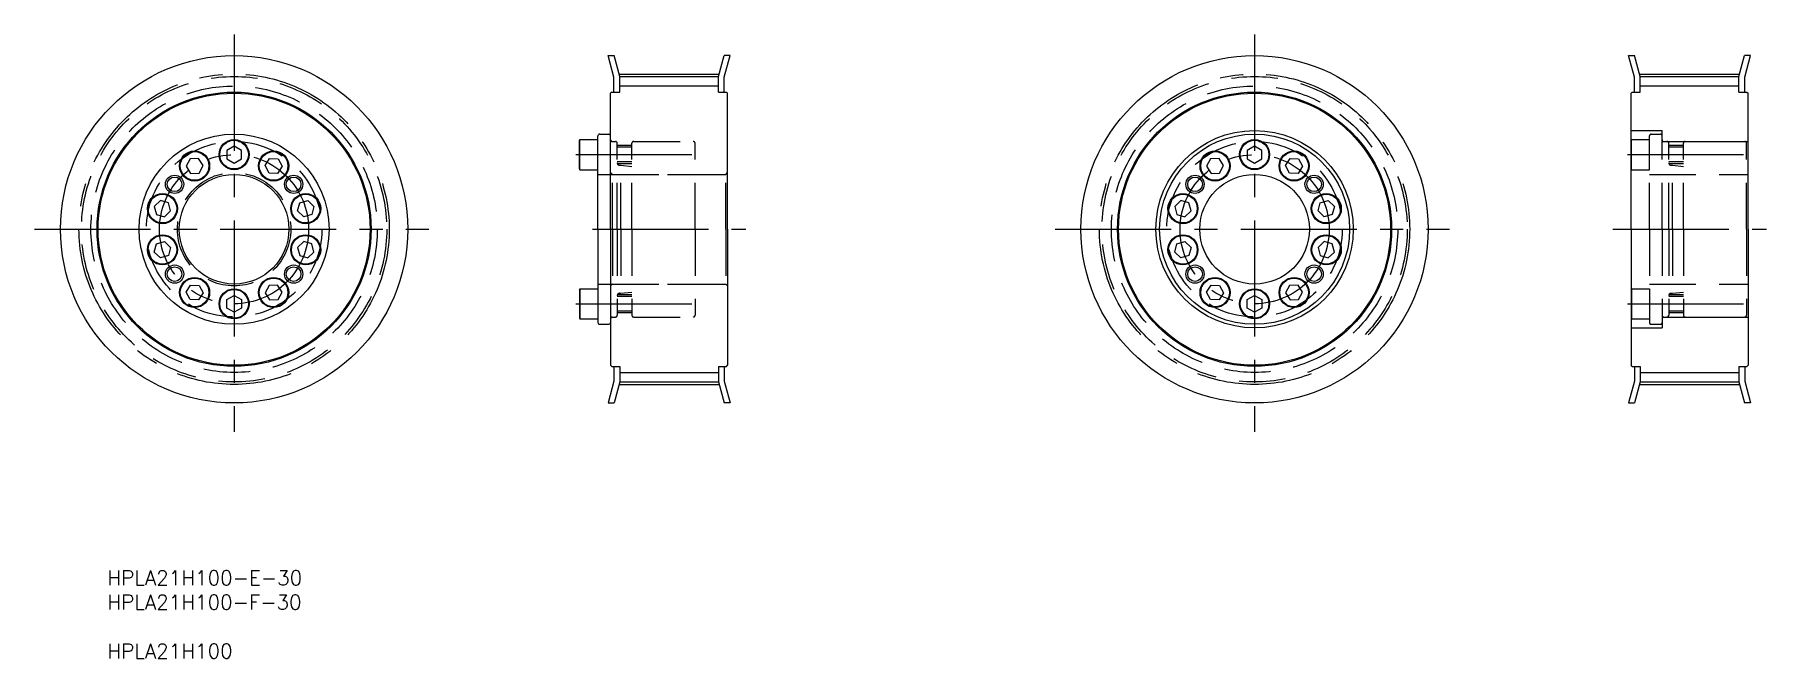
# Model space of a CAD drawing. Extents: x -5 to 469, y -15 to 155.
import ezdxf

# ---------------------------------------------------------------- set-up
doc = ezdxf.new("R2010")
doc.units = 0
doc.linetypes.add('CENTER', pattern=[50.8, 31.75, -6.35, 6.35, -6.35])
doc.linetypes.add('DASHED', pattern=[19.05, 12.7, -6.35])
doc.layers.get('0').update_dxf_attribs({"linetype": 'CONTINUOUS'})
doc.layers.add('CENTER', color=1, linetype='CENTER')
doc.styles.add('MISUMI', font='txt.shx')

# ---------------------------------------------------------------- blocks, each defined once
blk = doc.blocks.new('*U6')
at = {"color": 7, "linetype": 'CONTINUOUS', "style": 'MISUMI'}
for s, p in [('HPLA21H100-E-30', (15.05, 4.8)), ('HPLA21H100-F-30', (15.05, -1.87)), ('HPLA21H100', (15.05, -15.2))]:
    blk.add_text(s, height=4, dxfattribs=at).set_placement(p)

msp = doc.modelspace()

# ---------------------------------------------------------------- linework, layer by layer
at = {"color": 7, "linetype": 'CONTINUOUS'}
for p, q in [((152.06, 149.64), (153.72, 149.64)), ((153.66, 143.69), (152.06, 149.64)), ((155.26, 143.9), (153.72, 149.64)), ((182.26, 143.9), (183.79, 149.64)), ((185.45, 149.64), (183.79, 149.64)), ((183.86, 143.69), (185.45, 149.64)), ((431.27, 149.64), (432.93, 149.64)), ((432.87, 143.69), (431.27, 149.64)), ((434.47, 143.9), (432.93, 149.64)), ((461.47, 143.9), (463.01, 149.64)), ((464.66, 149.64), (463.01, 149.64)), ((463.07, 143.69), (464.66, 149.64)), ((153.66, 139.64), (153.66, 143.69)), ((155.26, 139.64), (155.26, 143.9)), ((155.26, 143.9), (182.26, 143.9)), ((182.26, 139.64), (182.26, 143.9)), ((183.86, 139.64), (183.86, 143.69)), ((432.87, 139.64), (432.87, 143.69)), ((434.47, 139.64), (434.47, 143.9)), ((434.47, 143.9), (461.47, 143.9)), ((461.47, 139.64), (461.47, 143.9)), ((463.07, 139.64), (463.07, 143.69)), ((153.06, 139.64), (152.76, 139.34)), ((152.76, 102.14), (152.76, 139.34)), ((153.06, 139.64), (155.26, 139.64)), ((182.26, 139.64), (184.46, 139.64)), ((184.46, 139.64), (184.76, 139.34)), ((184.76, 102.14), (184.76, 139.34)), ((432.27, 139.64), (431.97, 139.34)), ((431.97, 102.14), (431.97, 139.34)), ((432.27, 139.64), (434.47, 139.64)), ((461.47, 139.64), (463.67, 139.64)), ((463.67, 139.64), (463.97, 139.34)), ((463.97, 102.14), (463.97, 139.34)), ((149.76, 128.14), (152.26, 128.14)), ((49.73, 124.85), (47.73, 123.7)), ((47.73, 123.7), (47.73, 121.39)), ((51.73, 123.7), (49.73, 124.85)), ((51.73, 121.39), (51.73, 123.7)), ((144.26, 126.47), (144.37, 126.67)), ((144.26, 118.62), (144.26, 126.47)), ((144.37, 118.42), (144.37, 126.67)), ((144.37, 126.67), (149.26, 126.67)), ((149.26, 102.14), (149.26, 127.64)), ((149.26, 118.42), (149.26, 126.67)), ((149.26, 120.04), (149.26, 125.04)), ((152.76, 102.14), (152.76, 127.64)), ((328.94, 124.85), (326.94, 123.7)), ((326.94, 123.7), (326.94, 121.39)), ((330.94, 123.7), (328.94, 124.85)), ((330.94, 121.39), (330.94, 123.7)), ((37.69, 121.4), (36.61, 119.36)), ((36.61, 119.36), (37.83, 117.41)), ((40, 121.48), (37.69, 121.4)), ((41.23, 119.53), (40, 121.48)), ((40.14, 117.49), (41.23, 119.53)), ((47.73, 121.39), (49.73, 120.24)), ((49.73, 120.24), (51.73, 121.39)), ((58.23, 119.53), (59.45, 121.48)), ((59.31, 117.49), (58.23, 119.53)), ((59.45, 121.48), (61.76, 121.4)), ((62.85, 119.36), (61.62, 117.41)), ((61.76, 121.4), (62.85, 119.36)), ((144.26, 118.62), (144.37, 118.42)), ((316.91, 121.4), (315.82, 119.36)), ((315.82, 119.36), (317.05, 117.41)), ((319.21, 121.48), (316.91, 121.4)), ((320.44, 119.53), (319.21, 121.48)), ((319.35, 117.49), (320.44, 119.53)), ((326.94, 121.39), (328.94, 120.24)), ((328.94, 120.24), (330.94, 121.39)), ((337.44, 119.53), (338.67, 121.48)), ((338.53, 117.49), (337.44, 119.53)), ((338.67, 121.48), (340.97, 121.4)), ((342.06, 119.36), (340.83, 117.41)), ((340.97, 121.4), (342.06, 119.36)), ((37.83, 117.41), (40.14, 117.49)), ((61.62, 117.41), (59.31, 117.49)), ((144.37, 118.42), (149.26, 118.42)), ((149.26, 114.89), (149.26, 114.89)), ((317.05, 117.41), (319.35, 117.49)), ((340.83, 117.41), (338.53, 117.49)), ((29.56, 110.01), (27.9, 108.4)), ((31.78, 109.37), (29.56, 110.01)), ((32.34, 107.13), (31.78, 109.37)), ((67.12, 107.13), (67.68, 109.37)), ((67.68, 109.37), (69.9, 110.01)), ((69.9, 110.01), (71.56, 108.4)), ((308.77, 110.01), (307.11, 108.4)), ((310.99, 109.37), (308.77, 110.01)), ((311.55, 107.13), (310.99, 109.37)), ((346.33, 107.13), (346.89, 109.37)), ((346.89, 109.37), (349.11, 110.01)), ((349.11, 110.01), (350.77, 108.4)), ((27.9, 108.4), (28.46, 106.16)), ((28.46, 106.16), (30.68, 105.53)), ((30.68, 105.53), (32.34, 107.13)), ((68.78, 105.53), (67.12, 107.13)), ((71, 106.16), (68.78, 105.53)), ((71.56, 108.4), (71, 106.16)), ((149.26, 108.52), (149.26, 108.52)), ((307.11, 108.4), (307.67, 106.16)), ((307.67, 106.16), (309.89, 105.53)), ((309.89, 105.53), (311.55, 107.13)), ((347.99, 105.53), (346.33, 107.13)), ((350.21, 106.16), (347.99, 105.53)), ((350.77, 108.4), (350.21, 106.16)), ((149.26, 102.14), (149.26, 76.64)), ((152.76, 102.14), (152.76, 76.64)), ((152.76, 102.14), (152.76, 64.94)), ((184.76, 102.14), (184.76, 64.94)), ((431.97, 102.14), (431.97, 64.94)), ((463.97, 102.14), (463.97, 64.94)), ((27.9, 95.88), (28.46, 98.13)), ((29.56, 94.28), (27.9, 95.88)), ((28.46, 98.13), (30.68, 98.76)), ((31.78, 94.92), (29.56, 94.28)), ((30.68, 98.76), (32.34, 97.16)), ((32.34, 97.16), (31.78, 94.92)), ((68.78, 98.76), (67.12, 97.16)), ((67.12, 97.16), (67.68, 94.92)), ((67.68, 94.92), (69.9, 94.28)), ((71, 98.13), (68.78, 98.76)), ((69.9, 94.28), (71.56, 95.88)), ((71.56, 95.88), (71, 98.13)), ((307.11, 95.88), (307.67, 98.13)), ((308.77, 94.28), (307.11, 95.88)), ((307.67, 98.13), (309.89, 98.76)), ((310.99, 94.92), (308.77, 94.28)), ((309.89, 98.76), (311.55, 97.16)), ((311.55, 97.16), (310.99, 94.92)), ((347.99, 98.76), (346.33, 97.16)), ((346.33, 97.16), (346.89, 94.92)), ((346.89, 94.92), (349.11, 94.28)), ((350.21, 98.13), (347.99, 98.76)), ((349.11, 94.28), (350.77, 95.88)), ((350.77, 95.88), (350.21, 98.13)), ((36.61, 84.92), (37.83, 86.88)), ((37.83, 86.88), (40.14, 86.8)), ((40.14, 86.8), (41.23, 84.76)), ((59.31, 86.8), (58.23, 84.76)), ((61.62, 86.88), (59.31, 86.8)), ((62.85, 84.92), (61.62, 86.88)), ((144.26, 85.67), (144.37, 85.87)), ((144.26, 85.67), (144.26, 77.82)), ((144.37, 85.87), (144.37, 77.62)), ((144.37, 85.87), (149.26, 85.87)), ((149.26, 85.87), (149.26, 77.62)), ((315.82, 84.92), (317.05, 86.88)), ((317.05, 86.88), (319.35, 86.8)), ((319.35, 86.8), (320.44, 84.76)), ((338.53, 86.8), (337.44, 84.76)), ((340.83, 86.88), (338.53, 86.8)), ((342.06, 84.92), (340.83, 86.88)), ((37.69, 82.89), (36.61, 84.92)), ((40, 82.81), (37.69, 82.89)), ((41.23, 84.76), (40, 82.81)), ((47.73, 82.9), (49.73, 84.05)), ((47.73, 80.59), (47.73, 82.9)), ((49.73, 79.44), (47.73, 80.59)), ((49.73, 84.05), (51.73, 82.9)), ((51.73, 80.59), (49.73, 79.44)), ((51.73, 82.9), (51.73, 80.59)), ((58.23, 84.76), (59.45, 82.81)), ((59.45, 82.81), (61.76, 82.89)), ((61.76, 82.89), (62.85, 84.92)), ((149.26, 84.24), (149.26, 79.24)), ((316.91, 82.89), (315.82, 84.92)), ((319.21, 82.81), (316.91, 82.89)), ((320.44, 84.76), (319.21, 82.81)), ((326.94, 82.9), (328.94, 84.05)), ((326.94, 80.59), (326.94, 82.9)), ((328.94, 79.44), (326.94, 80.59)), ((328.94, 84.05), (330.94, 82.9)), ((330.94, 80.59), (328.94, 79.44)), ((330.94, 82.9), (330.94, 80.59)), ((337.44, 84.76), (338.67, 82.81)), ((338.67, 82.81), (340.97, 82.89)), ((340.97, 82.89), (342.06, 84.92)), ((144.26, 77.82), (144.37, 77.62)), ((144.37, 77.62), (149.26, 77.62)), ((149.76, 76.14), (152.26, 76.14)), ((153.06, 64.64), (152.76, 64.94)), ((153.06, 64.64), (155.26, 64.64)), ((153.66, 64.64), (153.66, 60.6)), ((155.26, 64.64), (155.26, 60.38)), ((182.26, 64.64), (184.46, 64.64)), ((182.26, 64.64), (182.26, 60.38)), ((183.86, 64.64), (183.86, 60.6)), ((184.46, 64.64), (184.76, 64.94)), ((432.27, 64.64), (431.97, 64.94)), ((432.27, 64.64), (434.47, 64.64)), ((432.87, 64.64), (432.87, 60.6)), ((434.47, 64.64), (434.47, 60.38)), ((461.47, 64.64), (463.67, 64.64)), ((461.47, 64.64), (461.47, 60.38)), ((463.07, 64.64), (463.07, 60.6)), ((463.67, 64.64), (463.97, 64.94)), ((153.66, 60.6), (152.06, 54.64)), ((155.26, 60.38), (153.72, 54.64)), ((155.26, 60.38), (182.26, 60.38)), ((182.26, 60.38), (183.79, 54.64)), ((183.86, 60.6), (185.45, 54.64)), ((432.87, 60.6), (431.27, 54.64)), ((434.47, 60.38), (432.93, 54.64)), ((434.47, 60.38), (461.47, 60.38)), ((461.47, 60.38), (463.01, 54.64)), ((463.07, 60.6), (464.66, 54.64)), ((152.06, 54.64), (153.72, 54.64)), ((185.45, 54.64), (183.79, 54.64)), ((431.27, 54.64), (432.93, 54.64)), ((464.66, 54.64), (463.01, 54.64))]:
    msp.add_line(p, q, dxfattribs=at)
at = {"color": 3, "linetype": 'CONTINUOUS'}
for p, q in [((155.26, 141.32), (182.26, 141.32)), ((434.47, 141.32), (461.47, 141.32)), ((155.26, 62.97), (182.26, 62.97)), ((434.47, 62.97), (461.47, 62.97))]:
    msp.add_line(p, q, dxfattribs=at)
at = {"color": 3, "linetype": 'DASHED'}
for p, q in [((431.97, 129.14), (440.47, 129.14)), ((437.47, 128.14), (439.97, 128.14)), ((440.47, 126.14), (440.47, 129.14)), ((153.17, 126.14), (154.06, 126.14)), ((154.56, 102.14), (154.56, 125.64)), ((158.56, 125.04), (154.56, 125.04)), ((158.56, 124.54), (154.56, 124.54)), ((158.56, 102.14), (158.56, 125.64)), ((159.06, 126.14), (175.36, 126.14)), ((175.86, 102.14), (175.86, 125.64)), ((431.97, 126.47), (432.09, 126.67)), ((431.97, 118.62), (431.97, 126.47)), ((432.09, 118.42), (432.09, 126.67)), ((432.09, 126.67), (436.97, 126.67)), ((436.97, 102.14), (436.97, 127.64)), ((436.97, 118.42), (436.97, 126.67)), ((436.97, 120.04), (436.97, 125.04)), ((440.47, 102.14), (440.47, 127.64)), ((440.47, 126.14), (463.97, 126.14)), ((440.88, 126.14), (441.77, 126.14)), ((442.27, 102.14), (442.27, 125.64)), ((446.27, 125.04), (442.27, 125.04)), ((446.27, 124.54), (442.27, 124.54)), ((446.27, 102.14), (446.27, 125.64)), ((446.77, 126.14), (463.07, 126.14)), ((463.57, 102.14), (463.57, 125.64)), ((158.56, 120.54), (154.56, 120.54)), ((158.56, 120.04), (154.56, 120.04)), ((155.16, 119.67), (155.56, 119.67)), ((155.56, 102.14), (155.56, 119.67)), ((155.56, 119.67), (158.56, 119.33)), ((446.27, 120.54), (442.27, 120.54)), ((446.27, 120.04), (442.27, 120.04)), ((442.87, 119.67), (443.27, 119.67)), ((443.27, 102.14), (443.27, 119.67)), ((443.27, 119.67), (446.27, 119.33)), ((149.26, 117.14), (175.86, 117.14)), ((153.26, 117.14), (152.76, 117.64)), ((153.26, 117.14), (184.26, 117.14)), ((153.26, 102.14), (153.26, 117.14)), ((184.26, 117.14), (184.76, 117.64)), ((184.26, 102.14), (184.26, 117.14)), ((432.09, 118.42), (436.97, 118.42)), ((436.97, 117.14), (463.97, 117.14)), ((153.26, 102.14), (153.26, 87.14)), ((154.56, 102.14), (154.56, 78.64)), ((155.56, 102.14), (155.56, 84.62)), ((158.56, 102.14), (158.56, 78.64)), ((175.86, 102.14), (175.86, 78.64)), ((184.26, 102.14), (184.26, 87.14)), ((436.97, 102.14), (436.97, 76.64)), ((440.47, 102.14), (440.47, 76.64)), ((442.27, 102.14), (442.27, 78.64)), ((443.27, 102.14), (443.27, 84.62)), ((446.27, 102.14), (446.27, 78.64)), ((463.57, 102.14), (463.57, 78.64)), ((149.26, 87.14), (175.86, 87.14)), ((153.26, 87.14), (152.76, 86.64)), ((153.26, 87.14), (184.26, 87.14)), ((184.26, 87.14), (184.76, 86.64)), ((431.97, 85.67), (432.09, 85.87)), ((431.97, 85.67), (431.97, 77.82)), ((432.09, 85.87), (432.09, 77.62)), ((432.09, 85.87), (436.97, 85.87)), ((436.97, 87.14), (463.97, 87.14)), ((436.97, 85.87), (436.97, 77.62)), ((158.56, 84.24), (154.56, 84.24)), ((158.56, 83.74), (154.56, 83.74)), ((155.16, 84.62), (155.56, 84.62)), ((155.56, 84.62), (158.56, 84.96)), ((436.97, 84.24), (436.97, 79.24)), ((446.27, 84.24), (442.27, 84.24)), ((446.27, 83.74), (442.27, 83.74)), ((442.87, 84.62), (443.27, 84.62)), ((443.27, 84.62), (446.27, 84.96)), ((153.17, 78.14), (154.06, 78.14)), ((158.56, 79.74), (154.56, 79.74)), ((158.56, 79.24), (154.56, 79.24)), ((159.06, 78.14), (175.36, 78.14)), ((431.97, 77.82), (432.09, 77.62)), ((432.09, 77.62), (436.97, 77.62)), ((437.47, 76.14), (439.97, 76.14)), ((440.47, 78.14), (440.47, 75.14)), ((440.47, 78.14), (463.97, 78.14)), ((440.88, 78.14), (441.77, 78.14)), ((446.27, 79.74), (442.27, 79.74)), ((446.27, 79.24), (442.27, 79.24)), ((446.77, 78.14), (463.07, 78.14)), ((431.97, 75.14), (440.47, 75.14))]:
    msp.add_line(p, q, dxfattribs=at)
at = {"color": 7, "linetype": 'CONTINUOUS'}
for centre, radius in [((49.73, 102.14), 47.5), ((328.94, 102.14), 47.5), ((49.73, 102.14), 37.5), ((49.73, 102.14), 37.2), ((328.94, 102.14), 37.5), ((328.94, 102.14), 37.2), ((49.73, 102.14), 26), ((328.94, 102.14), 27), ((328.94, 102.14), 26), ((38.92, 119.44), 4.12), ((38.92, 119.44), 3.92), ((49.73, 122.54), 4.12), ((49.73, 122.54), 3.92), ((60.54, 119.44), 4.12), ((60.54, 119.44), 3.92), ((318.13, 119.44), 4.12), ((318.13, 119.44), 3.92), ((328.94, 122.54), 4.12), ((328.94, 122.54), 3.92), ((339.75, 119.44), 4.12), ((339.75, 119.44), 3.92), ((33.44, 114.42), 2), ((49.73, 102.14), 15), ((66.02, 114.42), 2), ((312.65, 114.42), 2.5), ((312.65, 114.42), 2), ((328.94, 102.14), 15), ((345.23, 114.42), 2.5), ((345.23, 114.42), 2), ((30.12, 107.77), 4.12), ((30.12, 107.77), 3.92), ((69.34, 107.77), 4.12), ((69.34, 107.77), 3.92), ((309.33, 107.77), 4.12), ((309.33, 107.77), 3.92), ((348.55, 107.77), 4.12), ((348.55, 107.77), 3.92), ((30.12, 96.52), 4.12), ((30.12, 96.52), 3.92), ((69.34, 96.52), 4.12), ((69.34, 96.52), 3.92), ((309.33, 96.52), 4.12), ((309.33, 96.52), 3.92), ((348.55, 96.52), 4.12), ((348.55, 96.52), 3.92), ((33.44, 89.87), 2), ((66.02, 89.87), 2), ((312.65, 89.87), 2.5), ((312.65, 89.87), 2), ((345.23, 89.87), 2.5), ((345.23, 89.87), 2), ((38.92, 84.84), 4.12), ((38.92, 84.84), 3.92), ((49.73, 81.74), 4.12), ((49.73, 81.74), 3.92), ((60.54, 84.84), 4.12), ((60.54, 84.84), 3.92), ((318.13, 84.84), 4.12), ((318.13, 84.84), 3.92), ((328.94, 81.74), 4.12), ((328.94, 81.74), 3.92), ((339.75, 84.84), 4.12), ((339.75, 84.84), 3.92)]:
    msp.add_circle(centre, radius, dxfattribs=at)
at = {"color": 3, "linetype": 'DASHED'}
for centre, radius in [((49.73, 102.14), 41.76), ((328.94, 102.14), 41.76), ((49.73, 102.14), 39.17), ((328.94, 102.14), 39.17), ((49.73, 102.14), 24), ((328.94, 102.14), 24), ((49.73, 102.14), 15.5)]:
    msp.add_circle(centre, radius, dxfattribs=at)
at = {"color": 3}
for centre in [(33.44, 114.42), (66.02, 114.42), (33.44, 89.87), (66.02, 89.87)]:
    msp.add_circle(centre, 2.5, dxfattribs=at)
at = {"color": 7, "linetype": 'CONTINUOUS'}
for centre, start, end in [((149.76, 127.64), 90, 180.0009), ((152.26, 127.64), 0, 90), ((149.76, 76.64), 179.9991, 270), ((152.26, 76.64), 270, 0)]:
    msp.add_arc(centre, 0.5, start, end, dxfattribs=at)
at = {"color": 3, "linetype": 'DASHED'}
for centre, radius, start, end in [((437.47, 127.64), 0.5, 90, 180.0009), ((439.97, 127.64), 0.5, 0, 90), ((153.17, 126.55), 0.41, 180, 270), ((154.06, 125.64), 0.5, 0, 90), ((159.06, 125.64), 0.5, 90, 180), ((175.36, 125.64), 0.5, 0, 90), ((440.88, 126.55), 0.41, 180, 270), ((441.77, 125.64), 0.5, 0, 90), ((446.77, 125.64), 0.5, 90, 180), ((463.07, 125.64), 0.5, 0, 90), ((155.16, 120.27), 0.6, 180, 270), ((442.87, 120.27), 0.6, 180, 270), ((155.16, 84.02), 0.6, 90, 180), ((442.87, 84.02), 0.6, 90, 180), ((153.17, 77.73), 0.41, 90, 180), ((154.06, 78.64), 0.5, 270, 0), ((159.06, 78.64), 0.5, 180, 270), ((175.36, 78.64), 0.5, 270, 0), ((437.47, 76.64), 0.5, 179.9991, 270), ((439.97, 76.64), 0.5, 270, 0), ((440.88, 77.73), 0.41, 90, 180), ((441.77, 78.64), 0.5, 270, 0), ((446.77, 78.64), 0.5, 180, 270), ((463.07, 78.64), 0.5, 270, 0)]:
    msp.add_arc(centre, radius, start, end, dxfattribs=at)
at = {"layer": 'CENTER', "color": 1, "linetype": 'CENTER'}
for p, q in [((49.73, 155.35), (49.73, 46.72)), ((328.94, 155.35), (328.94, 46.72)), ((155.07, 144.59), (182.44, 144.59)), ((183.91, 143.9), (183.91, 143.9)), ((184.1, 144.59), (184.1, 144.59)), ((434.29, 144.59), (461.65, 144.59)), ((463.13, 143.9), (463.13, 143.9)), ((463.31, 144.59), (463.31, 144.59)), ((184.26, 139.64), (184.26, 139.65)), ((463.47, 139.64), (463.47, 139.65)), ((143.26, 122.54), (176.86, 122.54)), ((430.97, 122.54), (464.57, 122.54)), ((-4.85, 102.14), (103.04, 102.14)), ((147.76, 102.14), (189.76, 102.14)), ((274.37, 102.14), (382.25, 102.14)), ((426.97, 102.14), (468.97, 102.14)), ((143.26, 81.74), (176.86, 81.74)), ((430.97, 81.74), (464.57, 81.74)), ((184.26, 64.64), (184.26, 64.64)), ((463.47, 64.64), (463.47, 64.64)), ((155.07, 59.7), (182.44, 59.7)), ((183.91, 60.38), (183.91, 60.38)), ((184.1, 59.7), (184.1, 59.7)), ((434.29, 59.7), (461.65, 59.7)), ((463.13, 60.38), (463.13, 60.38)), ((463.31, 59.7), (463.31, 59.7))]:
    msp.add_line(p, q, dxfattribs=at)
for centre, radius in [((49.73, 102.14), 42.44), ((328.94, 102.14), 42.44), ((49.73, 102.14), 20.4), ((328.94, 102.14), 20.4)]:
    msp.add_circle(centre, radius, dxfattribs=at)

# ---------------------------------------------------------------- block references
at = {"color": 7, "linetype": 'CONTINUOUS'}
msp.add_blockref('*U6', (0, 0), dxfattribs=at)

doc.saveas('drawing.dxf')
